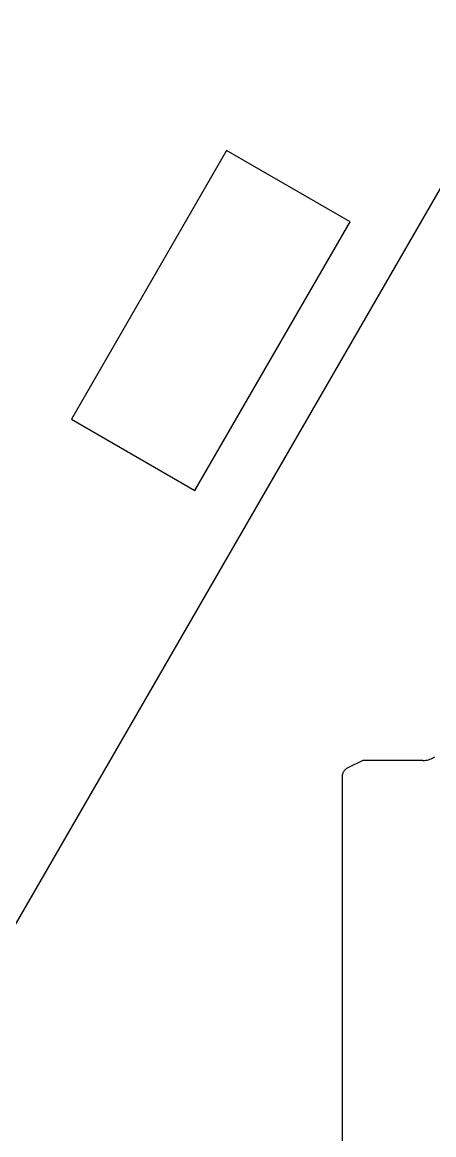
# Model space of a CAD drawing. Extents: x -22.1 to 21.9, y -13.2 to 13.2.
# Drawn here: x 9.909 to 10.696, y 2.646 to 4.772 of the extents above; entities that cross this region are included whole.
import ezdxf

# ---------------------------------------------------------------- set-up
doc = ezdxf.new("R2010")
doc.units = 0
doc.header["$MEASUREMENT"] = 0
doc.layers.get('0').update_dxf_attribs({"linetype": 'CONTINUOUS'})

msp = doc.modelspace()

# ---------------------------------------------------------------- linework, layer by layer
for p, q in [((10.9869, 4.9386), (7.1754, -1.6631)), ((10.2997, 4.527), (10.0032, 4.0135)), ((10.5356, 4.3908), (10.2997, 4.527)), ((10.2391, 3.8773), (10.5356, 4.3908)), ((10.0032, 4.0135), (10.2391, 3.8773)), ((10.5597, 3.3615), (10.5312, 3.3473)), ((10.6748, 3.3615), (10.5597, 3.3615)), ((10.6748, 3.3615), (10.6775, 3.3616)), ((10.6775, 3.3616), (10.6801, 3.3619)), ((10.6801, 3.3619), (10.6828, 3.3623)), ((10.6828, 3.3623), (10.6854, 3.363)), ((10.6854, 3.363), (10.6879, 3.3638)), ((10.6879, 3.3638), (10.6904, 3.3647)), ((10.6904, 3.3647), (10.6928, 3.3659)), ((10.6928, 3.3659), (10.6951, 3.3672)), ((10.6951, 3.3672), (10.6974, 3.3686)), ((10.522, 3.3376), (10.5215, 3.3364)), ((10.5226, 3.3389), (10.522, 3.3376)), ((10.5232, 3.34), (10.5226, 3.3389)), ((10.524, 3.3412), (10.5232, 3.34)), ((10.5248, 3.3422), (10.524, 3.3412)), ((10.5257, 3.3433), (10.5248, 3.3422)), ((10.5267, 3.3442), (10.5257, 3.3433)), ((10.5277, 3.3451), (10.5267, 3.3442)), ((10.5288, 3.3459), (10.5277, 3.3451)), ((10.53, 3.3466), (10.5288, 3.3459)), ((10.5312, 3.3473), (10.53, 3.3466)), ((10.5205, 3.3324), (10.5203, 3.331)), ((10.5203, 3.331), (10.5203, 3.3297)), ((10.5203, 3.3297), (10.5203, 2.4485)), ((10.5207, 3.3337), (10.5205, 3.3324)), ((10.521, 3.3351), (10.5207, 3.3337)), ((10.5215, 3.3364), (10.521, 3.3351))]:
    msp.add_line(p, q)

doc.saveas('drawing.dxf')
